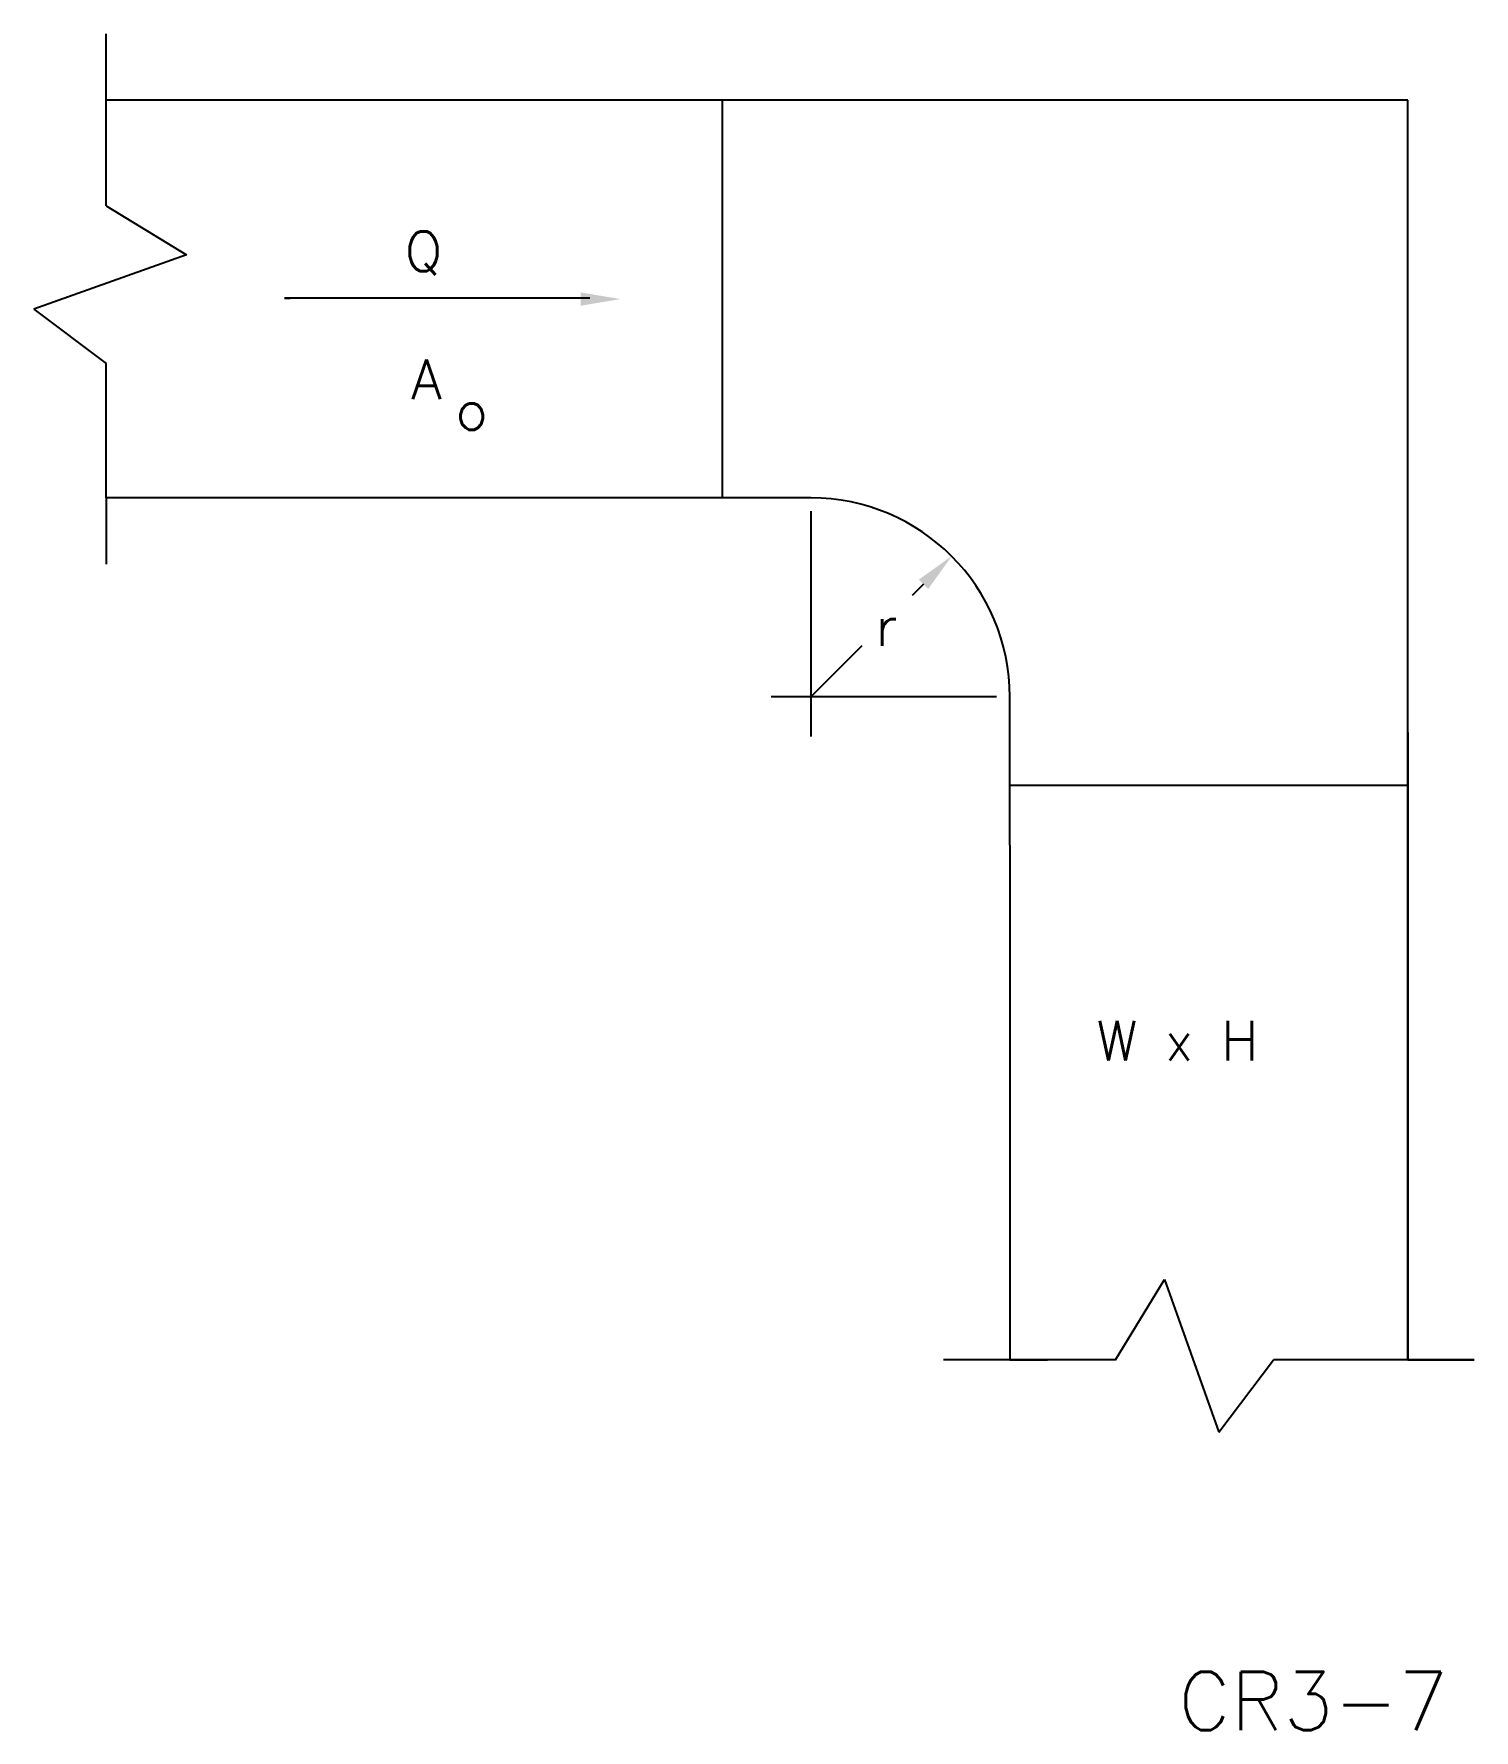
# Model space of a CAD drawing. Extents: x 2.89 to 8.32, y 0.89 to 7.29.
import ezdxf
from ezdxf.enums import TextEntityAlignment as Align

# ---------------------------------------------------------------- set-up
doc = ezdxf.new("R2010")
doc.units = 0
doc.header["$LTSCALE"] = 0.8
doc.header["$MEASUREMENT"] = 0
doc.layers.get('0').update_dxf_attribs({"linetype": 'CONTINUOUS'})
doc.layers.add('NUMBER', color=7, linetype='CONTINUOUS')
doc.styles.add('ROMANS', font='romans')

msp = doc.modelspace()

# ---------------------------------------------------------------- linework, layer by layer
for p, q in [((3.159, 7.0399), (3.159, 7.2899)), ((5.2569, 7.0399), (3.159, 7.0399)), ((3.159, 6.6419), (3.159, 7.0399)), ((8.0661, 7.0399), (5.2569, 7.0399)), ((5.4829, 5.5399), (5.4829, 7.0399)), ((8.0661, 4.2307), (8.0661, 7.0399)), ((8.0661, 2.2893), (8.0661, 6.8472)), ((3.159, 6.6419), (3.4619, 6.4571)), ((3.4619, 6.4571), (2.8866, 6.2518)), ((4.9822, 6.2929), (3.8317, 6.2929)), ((3.8317, 6.2929), (3.8522, 6.2929)), ((2.8866, 6.2518), (3.159, 6.0465)), ((3.159, 5.5399), (3.159, 6.0465)), ((5.2569, 5.5399), (3.159, 5.5399)), ((3.159, 5.5399), (3.159, 5.2899)), ((5.8161, 5.5399), (5.2569, 5.5399)), ((5.8161, 5.4899), (5.8161, 4.6399)), ((6.2404, 5.2142), (6.1976, 5.1714)), ((6.0083, 4.9821), (5.8161, 4.7899)), ((6.5161, 4.7899), (5.6661, 4.7899)), ((6.5661, 4.2307), (6.5661, 4.7899)), ((8.0661, 4.6555), (8.0661, 3.2542)), ((6.5661, 4.4565), (8.0661, 4.4565)), ((6.5661, 4.2307), (6.5661, 3.2542)), ((6.5661, 3.2542), (6.5661, 2.2893)), ((8.0661, 3.2542), (8.0661, 2.2893)), ((6.9641, 2.2893), (7.1489, 2.5921)), ((7.1489, 2.5921), (7.3542, 2.0168)), ((6.5661, 2.2893), (6.3161, 2.2893)), ((6.9641, 2.2893), (6.5661, 2.2893)), ((6.5661, 2.2893), (6.708, 2.2893)), ((7.3542, 2.0168), (7.5596, 2.2893)), ((8.0661, 2.2893), (7.5596, 2.2893)), ((8.0661, 2.2893), (7.7558, 2.2893)), ((8.0661, 2.2893), (8.3161, 2.2893)), ((8.3161, 2.2893), (8.0661, 2.2893))]:
    msp.add_line(p, q)
msp.add_arc((5.8161, 4.7899), 0.75, 0, 90)
for points in [[(4.9477, 6.2649), (4.9477, 6.3149), (5.0977, 6.2899)], [(6.2581, 5.1965), (6.2227, 5.2319), (6.3465, 5.3203)]]:
    msp.add_solid(points)

# ---------------------------------------------------------------- texts
at = {"style": 'ROMANS'}
for s, p in [('Q', (4.2843, 6.3952)), ('A', (4.3086, 5.9125)), ('o', (4.476, 5.7966)), ('W x H', (6.8929, 3.4185))]:
    msp.add_text(s, height=0.15, dxfattribs=at).set_placement(p)
msp.add_text('r', height=0.15, dxfattribs=at).set_placement((6.1005, 5.0573), align=Align.MIDDLE)
at = {"layer": 'NUMBER', "style": 'ROMANS'}
msp.add_text('CR3-7', height=0.22, dxfattribs=at).set_placement((7.2011, 0.8931))

doc.saveas('drawing.dxf')
